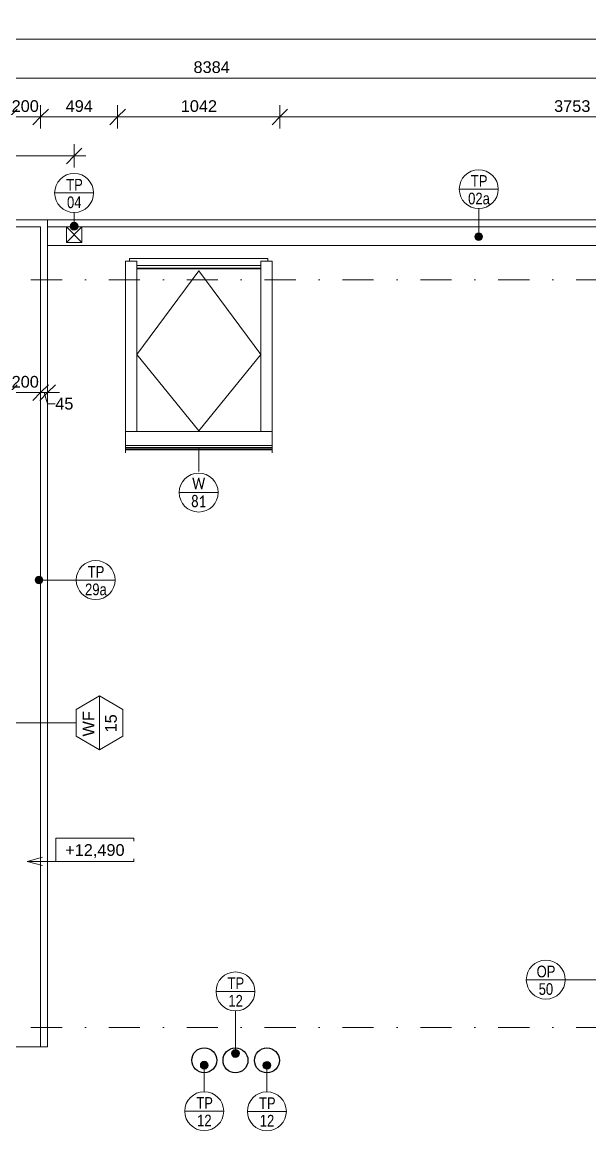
# Model space of a CAD drawing. Header units: millimetres. Extents: x -2147 to 35373, y -3639 to 14792.
# Drawn here: x 19176 to 22822, y 6187 to 13304 of the extents above; entities that cross this region are included whole.
import ezdxf

# ---------------------------------------------------------------- set-up
doc = ezdxf.new("R2010")
doc.units = ezdxf.units.MM
doc.linetypes.add('HA_DashDot_10mm-S3mm', pattern=[500, 200, -150, 0, -150])
for name, color, linetype, lineweight in [('A-____-____-DIMS', 9, 'Continuous', 5), ('A-____-____-DIMS-50', 9, 'Continuous', 5), ('A-DETL-____-OTLN', 9, 'Continuous', 25), ('A-GENM-____-IDEN', 9, 'Continuous', 9), ('A-GLAZ-____-IDEN', 9, 'Continuous', 9), ('A-GLAZ-____-OTLN', 9, 'Continuous', 5), ('A-ROOF-____-OTLN', 9, 'Continuous', 9), ('A-WALL-____-IDEN', 9, 'Continuous', 9), ('A-WALL-____-OTLN', 9, 'Continuous', 9), ('G-____-____-DIMS', 9, 'Continuous', 5), ('M-HVAC-DUCT-OTLN', 9, 'Continuous', 9), ('S-GRID-____-OTLN', 9, 'Continuous', 5)]:
    doc.layers.add(name, color=color, linetype=linetype, lineweight=lineweight)
doc.styles.add('Arial_1', font='arial.ttf', dxfattribs={"height": 75})
doc.styles.add('Arial_3', font='arial.ttf', dxfattribs={"width": 0.8, "height": 75})
doc.styles.add('Arial_6', font='arial.ttf', dxfattribs={"height": 1.5})
doc.styles.add('Calibri', font='calibri.ttf', dxfattribs={"width": 0.8, "height": 75})
doc.dimstyles.new('Inner_Dimensions', dxfattribs={"dimscale": 304.8, "dimtxt": 76.519455, "dimasz": 0.328084, "dimexe": 0.246063, "dimexo": 0.0625, "dimgap": 0.032808, "dimtad": 1, "dimdec": 0, "dimzin": 0, "dimdsep": 46, "dimtxsty": 'Arial_1', "dimblk1": 'OBLIQUE', "dimblk2": 'OBLIQUE', "dimsah": 1, "dimcen": 0.09, "dimdle": 0.246063, "dimazin": 0, "dimtfac": 1, "dimtdec": 4, "dimtix": 1, "dimtmove": 0, "dimatfit": 3, "dimfxl": 0.246063, "dimfxlon": 1, "dimtvp": 1, "dimtolj": 1, "dimtzin": 0, "dimlwd": 9, "dimlwe": 9, "dimarcsym": 2})
doc.dimstyles.new('Inner_Dimensions_2', dxfattribs={"dimscale": 304.8, "dimtxt": 76.519455, "dimasz": 0.328084, "dimexe": 0.246063, "dimexo": 0.0625, "dimgap": 0.032808, "dimtad": 1, "dimdec": 0, "dimzin": 0, "dimdsep": 46, "dimtxsty": 'Arial_1', "dimblk1": 'OBLIQUE', "dimblk2": 'OBLIQUE', "dimsah": 1, "dimcen": 0.09, "dimdle": 0.246063, "dimazin": 0, "dimtfac": 1, "dimtdec": 4, "dimtix": 1, "dimtmove": 1, "dimatfit": 3, "dimfxl": 0.246063, "dimfxlon": 1, "dimtvp": 1, "dimtolj": 1, "dimtzin": 0, "dimlwd": 9, "dimlwe": 9, "dimarcsym": 2})

# ---------------------------------------------------------------- blocks, each defined once
blk = doc.blocks.new('Roof-Windows_VELUX_GLL_1061 - PK08-1836255-DPS_STŘECHA - A')
at = {"layer": 'A-GLAZ-____-OTLN'}
for p, q in [((2947.9, 11768.9), (3020.5, 11768.9)), ((2947.9, 10676.4), (2947.9, 11768.9)), ((3862.6, 11786.3), (2975.2, 11786.3)), ((2975.2, 11785.5), (2975.2, 11786.3)), ((2975.2, 11769.1), (2975.2, 11785.5)), ((3020.5, 10676.4), (3020.5, 11768.9)), ((3817, 11768.9), (3889.9, 11768.9)), ((3817, 10676.4), (3817, 11768.9)), ((3862.6, 11786.3), (3862.6, 11785.5)), ((3862.6, 11785.5), (3862.6, 11769.1)), ((3889.9, 10676.4), (3889.9, 11768.9)), ((3020.5, 11740.9), (3817, 11740.9)), ((3817, 11724), (3020.5, 11724)), ((3817, 11721.5), (3020.5, 11721.5)), ((3020.5, 11170.7), (3418.9, 11708)), ((3817, 11171.1), (3418.9, 11708)), ((3418.9, 10679.5), (3020.5, 11170.7)), ((3418.9, 10679.5), (3817, 11170.3)), ((2947.9, 10587.2), (2947.9, 10676.4)), ((3889.9, 10676.4), (2947.9, 10676.4)), ((3889.9, 10676.4), (3889.9, 10587.2)), ((2947.9, 10574), (2947.9, 10587.2)), ((3889.9, 10587.2), (2947.9, 10587.2)), ((2947.9, 10565.2), (2947.9, 10574)), ((2947.9, 10574), (3889.9, 10574)), ((2947.9, 10558.1), (2947.9, 10565.2)), ((2947.9, 10565.2), (3889.9, 10565.2)), ((2947.9, 10540), (2947.9, 10558.1)), ((2947.9, 10558.1), (3889.9, 10558.1)), ((3889.9, 10587.2), (3889.9, 10574)), ((3889.9, 10574), (3889.9, 10565.2)), ((3889.9, 10565.2), (3889.9, 10558.1)), ((3889.9, 10558.1), (3889.9, 10540))]:
    blk.add_line(p, q, dxfattribs=at)
blk = doc.blocks.new('HA_TAG_WD - Type Mark-1527962-DPS_STŘECHA - A')
at = {"layer": 'A-GLAZ-____-IDEN'}
blk.add_line((-2.5, 0), (2.5, 0), dxfattribs=at)
blk.add_circle((0, 0), 2.5, dxfattribs=at)
blk = doc.blocks.new('HA_TAG_GM_Products - Generic-588599-DPS_STŘECHA - A')
at = {"layer": 'A-GENM-____-IDEN'}
blk.add_line((-2.5, 0), (2.5, 0), dxfattribs=at)
blk.add_circle((0, 0), 2.5, dxfattribs=at)
blk = doc.blocks.new('DIMBLOCK7-DPS_STŘECHA - A')
at = {"layer": 'A-____-____-DIMS-50', "lineweight": 9}
for p, q in [((16200, 13020.5), (16200, 12870.5)), ((16200, 12945.5), (16200, 13020.5)), ((16200, 12945.5), (16250, 12995.5)), ((24584, 12870.5), (24584, 13020.5)), ((24584, 12945.5), (24634, 12995.5)), ((16200, 12945.5), (16150, 12895.5)), ((16200, 12945.5), (24659, 12945.5)), ((24584, 12945.5), (24534, 12895.5)), ((24584, 12945.5), (24584, 12870.5))]:
    blk.add_line(p, q, dxfattribs=at)
at = {"layer": 'A-____-____-DIMS-50', "color": 0, "lineweight": 9, "insert": (20276.6, 13052.9), "char_height": 75, "width": 276.883, "attachment_point": 1, "line_spacing_factor": 0.941778, "style": 'Arial_1'}
blk.add_mtext('8384', dxfattribs=at)
blk = doc.blocks.new('_Oblique')
at = {"color": 0, "linetype": 'ByBlock', "lineweight": -2}
blk.add_line((-0.5, -0.5), (0.5, 0.5), dxfattribs=at)
blk = doc.blocks.new('DIMBLOCK25-DPS_STŘECHA - A')
at = {"layer": 'A-____-____-DIMS-50', "lineweight": 9}
for p, q in [((19095, 12620.5), (19095, 12770.5)), ((19095, 12695.5), (19145, 12745.5)), ((19295, 12620.5), (19295, 12770.5)), ((19295, 12695.5), (19345, 12745.5)), ((19095, 12695.5), (19045, 12645.5)), ((19095, 12695.5), (19295, 12695.5)), ((19095, 12695.5), (19095, 12620.5)), ((19295, 12695.5), (19245, 12645.5)), ((19295, 12695.5), (19295, 12620.5))]:
    blk.add_line(p, q, dxfattribs=at)
at = {"layer": 'A-____-____-DIMS-50', "color": 0, "lineweight": 9, "insert": (19108.5, 12802.9), "char_height": 75, "width": 207.662, "attachment_point": 1, "line_spacing_factor": 0.941778, "style": 'Arial_1'}
blk.add_mtext('200', dxfattribs=at)
blk = doc.blocks.new('DIMBLOCK26-DPS_STŘECHA - A')
at = {"layer": 'A-____-____-DIMS-50', "lineweight": 9}
for p, q in [((19295, 12620.5), (19295, 12770.5)), ((19295, 12695.5), (19345, 12745.5)), ((19789, 12770.5), (19789, 12620.5)), ((19789, 12695.5), (19789, 12770.5)), ((19789, 12695.5), (19839, 12745.5)), ((19295, 12695.5), (19245, 12645.5)), ((19295, 12695.5), (19789, 12695.5)), ((19295, 12695.5), (19295, 12620.5)), ((19789, 12695.5), (19739, 12645.5))]:
    blk.add_line(p, q, dxfattribs=at)
at = {"layer": 'A-____-____-DIMS-50', "color": 0, "lineweight": 9, "insert": (19455.5, 12802.9), "char_height": 75, "width": 207.662, "attachment_point": 1, "line_spacing_factor": 0.941778, "style": 'Arial_1'}
blk.add_mtext('494', dxfattribs=at)
blk = doc.blocks.new('DIMBLOCK27-DPS_STŘECHA - A')
at = {"layer": 'A-____-____-DIMS-50', "lineweight": 9}
for p, q in [((19789, 12770.5), (19789, 12620.5)), ((19789, 12695.5), (19789, 12770.5)), ((19789, 12695.5), (19839, 12745.5)), ((20831, 12770.5), (20831, 12620.5)), ((20831, 12695.5), (20831, 12770.5)), ((20831, 12695.5), (20881, 12745.5)), ((19789, 12695.5), (19739, 12645.5)), ((19789, 12695.5), (20831, 12695.5)), ((20831, 12695.5), (20781, 12645.5))]:
    blk.add_line(p, q, dxfattribs=at)
at = {"layer": 'A-____-____-DIMS-50', "color": 0, "lineweight": 9, "insert": (20194.6, 12802.9), "char_height": 75, "width": 276.883, "attachment_point": 1, "line_spacing_factor": 0.941778, "style": 'Arial_1'}
blk.add_mtext('1042', dxfattribs=at)
blk = doc.blocks.new('DIMBLOCK28-DPS_STŘECHA - A')
at = {"layer": 'A-____-____-DIMS-50', "lineweight": 9}
for p, q in [((20831, 12770.5), (20831, 12620.5)), ((20831, 12695.5), (20831, 12770.5)), ((20831, 12695.5), (20881, 12745.5)), ((24584, 12620.5), (24584, 12770.5)), ((24584, 12695.5), (24634, 12745.5)), ((20831, 12695.5), (20781, 12645.5)), ((20831, 12695.5), (24659, 12695.5)), ((24584, 12695.5), (24534, 12645.5)), ((24584, 12695.5), (24584, 12620.5))]:
    blk.add_line(p, q, dxfattribs=at)
at = {"layer": 'A-____-____-DIMS-50', "color": 0, "lineweight": 9, "insert": (22592.1, 12802.9), "char_height": 75, "width": 276.883, "attachment_point": 1, "line_spacing_factor": 0.941778, "style": 'Arial_1'}
blk.add_mtext('3753', dxfattribs=at)
blk = doc.blocks.new('HA_TAG_WA_Partitions - Wall Finish_Exterior-2200622-DPS_STŘECHA - A')
at = {"layer": 'A-WALL-____-IDEN'}
for p, q in [((-1.73, 3), (-3.46, 0)), ((1.73, 3), (-1.73, 3)), ((3.46, 0), (1.73, 3)), ((-3.46, 0), (3.46, 0)), ((-3.46, 0), (-1.73, -3)), ((1.73, -3), (3.46, 0)), ((-1.73, -3), (1.73, -3))]:
    blk.add_line(p, q, dxfattribs=at)
at = {"layer": 'A-WALL-____-IDEN', "lineweight": 5, "insert": (-1.76, 2.18), "char_height": 1.5, "width": 4.1688, "attachment_point": 1, "style": 'Arial_6'}
blk.add_mtext('WF', dxfattribs=at)
blk = doc.blocks.new('DIMBLOCK66-DPS_STŘECHA - A')
at = {"layer": 'A-____-____-DIMS-50', "lineweight": 9}
for p, q in [((19095, 11000.6), (19095, 10850.6)), ((19095, 10925.6), (19095, 11000.6)), ((19095, 10925.6), (19145, 10975.6)), ((19295, 11000.6), (19295, 10850.6)), ((19295, 10925.6), (19295, 11000.6)), ((19295, 10925.6), (19345, 10975.6)), ((19095, 10925.6), (19045, 10875.6)), ((19095, 10925.6), (19295, 10925.6)), ((19295, 10925.6), (19245, 10875.6))]:
    blk.add_line(p, q, dxfattribs=at)
at = {"layer": 'A-____-____-DIMS-50', "color": 0, "lineweight": 9, "insert": (19108.5, 11033), "char_height": 75, "width": 207.662, "attachment_point": 1, "line_spacing_factor": 0.941778, "style": 'Arial_1'}
blk.add_mtext('200', dxfattribs=at)
blk = doc.blocks.new('DIMBLOCK67-DPS_STŘECHA - A')
at = {"layer": 'A-____-____-DIMS-50', "lineweight": 9}
for p, q in [((19295, 11000.6), (19295, 10850.6)), ((19295, 10925.6), (19295, 11000.6)), ((19295, 10925.6), (19345, 10975.6)), ((19340, 11000.6), (19340, 10850.6)), ((19340, 10925.6), (19340, 11000.6)), ((19340, 10925.6), (19390, 10975.6)), ((19295, 10925.6), (19245, 10875.6)), ((19340, 10925.6), (19290, 10875.6)), ((19295, 10925.6), (19415, 10925.6)), ((19338.6, 10853.9), (19317.5, 10925.6)), ((19388.6, 10853.9), (19338.6, 10853.9))]:
    blk.add_line(p, q, dxfattribs=at)
at = {"layer": 'A-____-____-DIMS-50', "color": 0, "lineweight": 9, "insert": (19388.6, 10892.4), "char_height": 75, "width": 138.441, "attachment_point": 1, "line_spacing_factor": 0.941778, "style": 'Arial_1'}
blk.add_mtext('45', dxfattribs=at)
blk = doc.blocks.new('DIMBLOCK68-DPS_STŘECHA - A')
at = {"layer": 'A-____-____-DIMS-50', "lineweight": 9}
for p, q in [((-385, 13120.5), (-385, 13270.5)), ((-385, 13195.5), (-335, 13245.5)), ((24955.7, 13120.5), (24955.7, 13270.5)), ((24955.7, 13195.5), (25005.7, 13245.5)), ((-460, 13195.5), (25030.7, 13195.5)), ((-385, 13195.5), (-435, 13145.5)), ((-385, 13195.5), (-385, 13120.5)), ((24955.7, 13195.5), (24905.7, 13145.5)), ((24955.7, 13195.5), (24955.7, 13120.5))]:
    blk.add_line(p, q, dxfattribs=at)
at = {"layer": 'A-____-____-DIMS-50', "color": 0, "lineweight": 9, "insert": (12141.1, 13302.9), "char_height": 75, "width": 346.103, "attachment_point": 1, "line_spacing_factor": 0.941778, "style": 'Arial_1'}
blk.add_mtext('25341', dxfattribs=at)
blk = doc.blocks.new('DIMBLOCK72-DPS_STŘECHA - A')
at = {"layer": 'A-____-____-DIMS-50', "lineweight": 9}
for p, q in [((16200, 12520.5), (16200, 12370.5)), ((16200, 12445.5), (16200, 12520.5)), ((16200, 12445.5), (16250, 12495.5)), ((19510, 12370.5), (19510, 12520.5)), ((19510, 12445.5), (19560, 12495.5)), ((16200, 12445.5), (16150, 12395.5)), ((16200, 12445.5), (19585, 12445.5)), ((19510, 12445.5), (19460, 12395.5)), ((19510, 12445.5), (19510, 12370.5))]:
    blk.add_line(p, q, dxfattribs=at)
at = {"layer": 'A-____-____-DIMS-50', "color": 0, "lineweight": 9, "insert": (17739.6, 12552.9), "char_height": 75, "width": 276.883, "attachment_point": 1, "line_spacing_factor": 0.941778, "style": 'Arial_1'}
blk.add_mtext('3310', dxfattribs=at)
blk = doc.blocks.new('Spot Elevations - Generic-448778-DPS_STŘECHA - A')
at = {"layer": 'G-____-____-DIMS', "lineweight": 9}
for p, q in [((-5, 0), (-5, 3)), ((-5, 3), (5, 3)), ((5, 3), (5, 0)), ((5, 0), (-5, 0))]:
    blk.add_line(p, q, dxfattribs=at)

msp = doc.modelspace()

# ---------------------------------------------------------------- hatches: boundary and pattern name
at = {"layer": 'A-GENM-____-IDEN'}
h = msp.add_hatch(color=256, dxfattribs=at)
edge = h.paths.add_edge_path()
edge.add_arc((19509.9, 11993.9), 25, 0, 360)
h = msp.add_hatch(color=256, dxfattribs=at)
edge = h.paths.add_edge_path()
edge.add_arc((22108.2, 11927.1), 25, 0, 360)
h = msp.add_hatch(color=256, dxfattribs=at)
edge = h.paths.add_edge_path()
edge.add_arc((19284.4, 9722.5), 25, 0, 360)
h = msp.add_hatch(color=256, dxfattribs=at)
edge = h.paths.add_edge_path()
edge.add_arc((20546, 6683.3), 25, 0, 360)
h = msp.add_hatch(color=256, dxfattribs=at)
edge = h.paths.add_edge_path()
edge.add_arc((20345.4, 6608.1), 25, 0, 360)
h = msp.add_hatch(color=256, dxfattribs=at)
edge = h.paths.add_edge_path()
edge.add_arc((20747.7, 6606.8), 25, 0, 360)

# ---------------------------------------------------------------- linework, layer by layer
at = {"layer": 'A-DETL-____-OTLN'}
for centre in [(20345.4, 6640), (20546, 6638.7), (20747.7, 6638.7)]:
    msp.add_circle(centre, 80, dxfattribs=at)
at = {"layer": 'A-GENM-____-IDEN'}
for p, q in [((22108.2, 11927.1), (22108.2, 12107)), ((19509.9, 11993.9), (19509.9, 12082.8)), ((19284.4, 9722.5), (19523.1, 9722.5)), ((23026.1, 7157), (22663.8, 7157)), ((20546, 6683.3), (20546, 6956.6)), ((20345.4, 6608.1), (20345.4, 6438)), ((20747.7, 6606.8), (20747.7, 6436.7))]:
    msp.add_line(p, q, dxfattribs=at)
for centre in [(19509.9, 11993.9), (22108.2, 11927.1), (19284.4, 9722.5), (20546, 6683.3), (20345.4, 6608.1), (20747.7, 6606.8)]:
    msp.add_circle(centre, 25, dxfattribs=at)
at = {"layer": 'A-GLAZ-____-IDEN'}
msp.add_line((20310, 10571.8), (20310, 10420.2), dxfattribs=at)
at = {"layer": 'A-ROOF-____-OTLN'}
msp.add_line((24867.2, 11870), (19340, 11870), dxfattribs=at)
at = {"layer": 'A-WALL-____-IDEN'}
msp.add_line((19035.9, 8806), (19523.1, 8806), dxfattribs=at)
at = {"layer": 'A-WALL-____-OTLN'}
for p, q in [((6510, 12035), (24955.7, 12035)), ((19340, 12035), (19340, 6725)), ((19295, 11990), (14020, 11990)), ((14020, 11990), (19295, 11990)), ((19295, 6725), (19295, 11990)), ((24944.2, 11990), (19340, 11990)), ((19340, 6725), (18895, 6725))]:
    msp.add_line(p, q, dxfattribs=at)
at = {"layer": 'G-____-____-DIMS', "lineweight": 9}
for q in [(19307.6, 7942.9), (19307.6, 7889.3), (19642.6, 7916.1)]:
    msp.add_line((19207.6, 7916.1), q, dxfattribs=at)
at = {"layer": 'M-HVAC-DUCT-OTLN', "lineweight": 5}
for p, q in [((19460, 11990), (19560, 11890)), ((19460, 11890), (19560, 11990)), ((19460, 11890), (19460, 11990)), ((19560, 11990), (19560, 11890)), ((19560, 11890), (19460, 11890))]:
    msp.add_line(p, q, dxfattribs=at)
at = {"layer": 'S-GRID-____-OTLN', "linetype": 'HA_DashDot_10mm-S3mm', "lineweight": 9}
for p, q in [((25434, 11650), (-547.2, 11650)), ((25434, 6850), (-547.2, 6850))]:
    msp.add_line(p, q, dxfattribs=at)

# ---------------------------------------------------------------- block references
at = {"layer": 'A-GENM-____-IDEN', "xscale": 49.99999999999998, "yscale": 49.99999999999998, "zscale": 49.99999999999998}
for p in [(19509.9, 12207.8), (22108.2, 12232), (19648.1, 9722.5), (22538.8, 7157), (20546, 7081.6), (20345.4, 6313), (20747.7, 6311.7)]:
    msp.add_blockref('HA_TAG_GM_Products - Generic-588599-DPS_STŘECHA - A', p, dxfattribs=at)
at = {"layer": 'A-GLAZ-____-IDEN', "xscale": 49.99999999999998, "yscale": 49.99999999999998, "zscale": 49.99999999999998}
msp.add_blockref('HA_TAG_WD - Type Mark-1527962-DPS_STŘECHA - A', (20310, 10284.2), dxfattribs=at)
at = {"layer": 'A-GLAZ-____-OTLN'}
msp.add_blockref('Roof-Windows_VELUX_GLL_1061 - PK08-1836255-DPS_STŘECHA - A', (16891.1, 0), dxfattribs=at)
at = {"layer": 'A-WALL-____-IDEN', "lineweight": 5, "xscale": 49.99999999999998, "yscale": 49.99999999999998, "zscale": 49.99999999999998, "rotation": 89.99999999999977}
msp.add_blockref('HA_TAG_WA_Partitions - Wall Finish_Exterior-2200622-DPS_STŘECHA - A', (19673.1, 8806), dxfattribs=at)
at = {"layer": 'G-____-____-DIMS', "lineweight": 9, "xscale": 49.99999999999998, "yscale": 49.99999999999998, "zscale": 49.99999999999998}
msp.add_blockref('Spot Elevations - Generic-448778-DPS_STŘECHA - A', (19642.6, 7916.1), dxfattribs=at)

# ---------------------------------------------------------------- texts
at = {"layer": 'A-GENM-____-IDEN', "lineweight": 5, "char_height": 75, "attachment_point": 1, "style": 'Arial_3'}
for s, insert, width in [('TP', (22057.2, 12322.1), 128.27), ('TP', (19458.9, 12297.9), 128.27), ('04', (19464.1, 12185.2), 115.443), ('02a', (22040, 12209.4), 169.958), ('TP', (19597.1, 9812.6), 128.27), ('29a', (19579.9, 9699.9), 169.958), ('OP', (22479.8, 7247.1), 147.51), ('TP', (20495, 7171.7), 128.27), ('50', (22493, 7134.4), 115.443), ('12', (20500.2, 7059), 115.443), ('TP', (20294.3, 6403.1), 128.27), ('TP', (20696.7, 6401.8), 128.27), ('12', (20299.5, 6290.4), 115.443), ('12', (20701.9, 6289.1), 115.443)]:
    msp.add_mtext(s, dxfattribs=dict(at, insert=insert, width=width))
at = {"layer": 'A-GLAZ-____-IDEN', "lineweight": 5, "char_height": 75, "attachment_point": 1, "style": 'Calibri'}
for s, insert, width in [('W', (20268.2, 10379.4), 105.823), ('81', (20261.6, 10265.2), 121.856)]:
    msp.add_mtext(s, dxfattribs=dict(at, insert=insert, width=width))
at = {"layer": 'A-WALL-____-IDEN', "lineweight": 5, "insert": (19708.7, 8744.5), "char_height": 75, "width": 144.304, "attachment_point": 1, "rotation": 90, "style": 'Arial_1'}
msp.add_mtext('15', dxfattribs=at)

# ---------------------------------------------------------------- dimensions: what is measured, and where the dimension line sits
at = {"layer": 'A-____-____-DIMS', "lineweight": 9}
for base, p1, p2, override, picture, middle in [((24955.7, 13195.5), (-385, 13120.5), (24955.7, 13120.5), {"dimpost": '<>', "dimfxl": 25340.686104}, 'DIMBLOCK68-DPS_STŘECHA - A', (12285.3, 13243.9)), ((24584, 12945.5), (16200, 13020.5), (24584, 12870.5), {"dimpost": '<>', "dimfxl": 8385.336038}, 'DIMBLOCK7-DPS_STŘECHA - A', (20392, 12993.9)), ((19295, 12695.5), (19095, 12620.5), (19295, 12620.5), {"dimpost": '<>', "dimfxl": 200}, 'DIMBLOCK25-DPS_STŘECHA - A', (19195, 12743.8)), ((19789, 12695.5), (19295, 12620.5), (19789, 12770.5), {"dimpost": '<>', "dimfxl": 516.271248}, 'DIMBLOCK26-DPS_STŘECHA - A', (19542, 12743.8)), ((20831, 12695.5), (19789, 12770.5), (20831, 12770.5), {"dimpost": '<>', "dimfxl": 1042}, 'DIMBLOCK27-DPS_STŘECHA - A', (20310, 12743.8)), ((24584, 12695.5), (20831, 12770.5), (24584, 12620.5), {"dimpost": '<>', "dimfxl": 3755.990711}, 'DIMBLOCK28-DPS_STŘECHA - A', (22707.5, 12743.9)), ((19510, 12445.5), (16200, 12520.5), (19510, 12370.5), {"dimpost": '<>', "dimfxl": 3313.402545}, 'DIMBLOCK72-DPS_STŘECHA - A', (17855, 12493.9)), ((19295, 10925.6), (19095, 11000.6), (19295, 11000.6), {"dimpost": '<>', "dimfxl": 200}, 'DIMBLOCK66-DPS_STŘECHA - A', (19195, 10973.9))]:
    dim = msp.add_linear_dim(base=base, p1=p1, p2=p2, dimstyle='Inner_Dimensions', override=override, dxfattribs=at)
    dim.commit()
    dim.dimension.update_dxf_attribs({"geometry": picture, "text_midpoint": middle})
dim = msp.add_linear_dim(base=(19340, 10925.6), p1=(19295, 11000.6), p2=(19340, 11000.6), dimstyle='Inner_Dimensions_2', override={"dimpost": '<>', "dimfxl": 45}, dxfattribs=at)
dim.commit()
dim.dimension.update_dxf_attribs({"geometry": 'DIMBLOCK67-DPS_STŘECHA - A', "text_midpoint": (19457.8, 10842.4), "dimtype": 160})

# ---------------------------------------------------------------- next in the draw order: texts
at = {"layer": 'G-____-____-DIMS', "lineweight": 9, "insert": (19452.4, 8027), "char_height": 75, "width": 456.351, "attachment_point": 1, "line_spacing_factor": 0.941778, "style": 'Arial_1', "bg_fill": 3, "box_fill_scale": 1.25, "bg_fill_color": 256, "bg_fill_true_color": 13158600, "bg_fill_transparency": 0}
msp.add_mtext('+12,490', dxfattribs=at)

doc.saveas('drawing.dxf')
